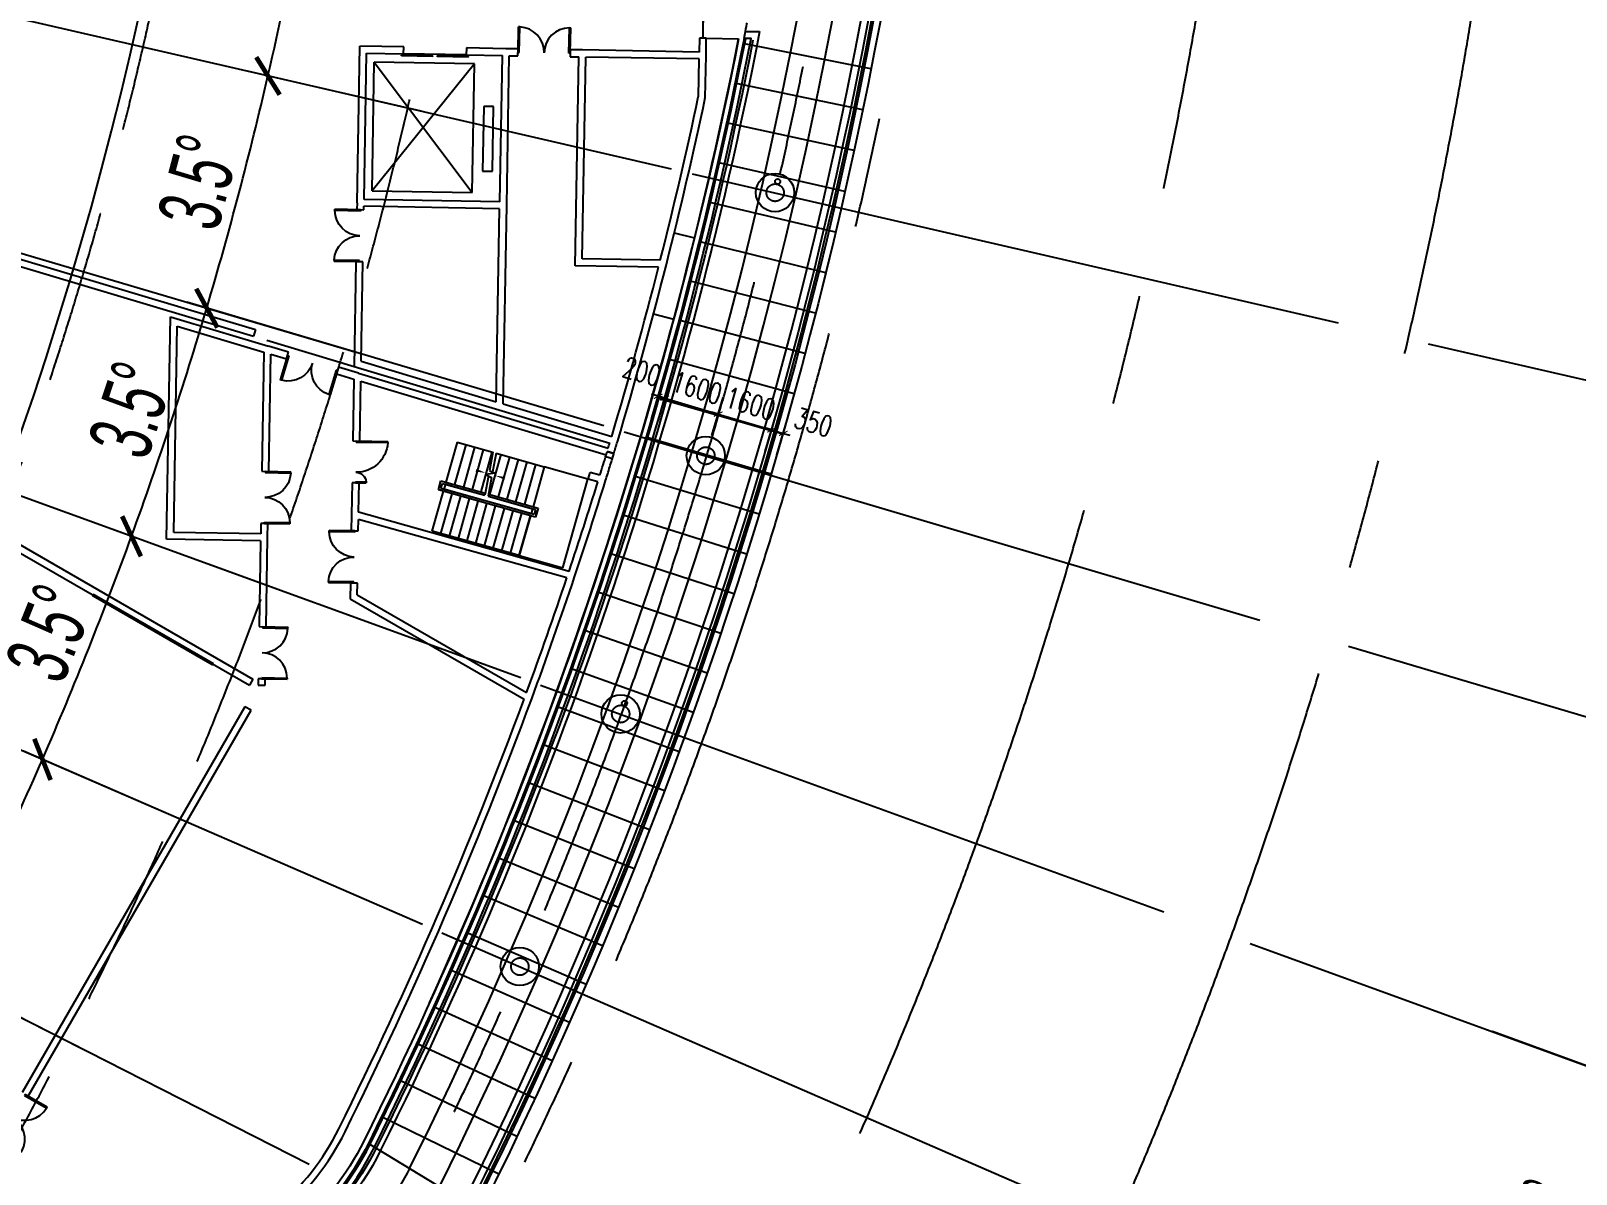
# Model space of a CAD drawing. Extents: x 36903891 to 38126251, y 2073392 to 2924740.
# Drawn here: x 37214450 to 37258835, y 2229661 to 2262510 of the extents above; entities that cross this region are included whole.
import ezdxf
from ezdxf.enums import TextEntityAlignment as Align
from ezdxf.xclip import XClip

# ---------------------------------------------------------------- set-up
doc = ezdxf.new("R2010")
doc.units = 0
doc.header["$LTSCALE"] = 1000
doc.header["$XCLIPFRAME"] = 0
for name, pattern in [('__DASH', [0.35, 0.25, -0.1]), ('CENTER', [2, 1.25, -0.25, 0.25, -0.25]), ('CENTER2', [28.575, 19.05, -3.175, 3.175, -3.175]), ('DASH', [0.35, 0.25, -0.1]), ('HIDDEN', [0.375, 0.25, -0.125])]:
    doc.linetypes.add(name, pattern=pattern)
doc.layers.get('0').update_dxf_attribs({"color": 8})
doc.layers.get('Defpoints').update_dxf_attribs({"color": 8})
for name, color, linetype in [('#幕墙线-平面', 8, 'Continuous'), ('#标注', 8, 'Continuous'), ('#虚线', 8, 'HIDDEN'), ('#轴线', 8, 'CENTER2'), ('1-WIN-1', 8, 'Continuous'), ('A-AL-E', 8, 'Continuous'), ('A-COLS-PLAN-C', 8, 'DASH'), ('A-DETL-ALUM', 8, 'Continuous'), ('A-DIMS', 8, 'Continuous'), ('A-FLOR', 8, 'Continuous'), ('A-FLOR-UNDR', 8, '__DASH'), ('A-GRID', 8, 'CENTER'), ('A-STRS-HRAL', 8, 'Continuous'), ('DIM', 8, 'Continuous'), ('周边建筑', 8, 'Continuous'), ('水-雨水-压力流-标识', 8, 'Continuous')]:
    doc.layers.add(name, color=color, linetype=linetype)
doc.styles.add('#文字', font='jrs.shx', dxfattribs={"width": 0.7, "bigfont": 'hztxt.shx'})
doc.styles.add('_TCH_DIM_T3', font='SIMPLEX', dxfattribs={"width": 0.705882, "bigfont": 'GBCBIG'})
doc.styles.add('JHZX', font='jrs.shx', dxfattribs={"width": 0.6, "bigfont": 'jhz.shx'})
doc.dimstyles.new('_TCH_ARCH&&200', dxfattribs={"dimtxt": 595, "dimasz": 200, "dimexe": 500, "dimexo": 600, "dimgap": 252.5, "dimtad": 1, "dimdec": 0, "dimzin": 0, "dimdsep": 46, "dimtxsty": '_TCH_DIM_T3', "dimblk": 'ARCHTICK', "dimcen": 0.09, "dimclrt": 4, "dimazin": 2, "dimtfac": 1, "dimtdec": 0, "dimtix": 1, "dimtmove": 2, "dimatfit": 3, "dimfxl": 200, "dimtolj": 1, "dimtzin": 0, "dimarcsym": 0})
doc.dimstyles.new('JZBZ-600', dxfattribs={"dimscale": 600, "dimtxt": 3, "dimasz": 1.5, "dimexe": 1, "dimexo": 1, "dimgap": 0.5, "dimtad": 1, "dimdec": 0, "dimdsep": 46, "dimtxsty": 'JHZX', "dimblk1": 'ARCHTICK', "dimblk2": 'ARCHTICK', "dimsah": 1, "dimcen": 0, "dimclrd": 1, "dimclre": 1, "dimclrt": 2, "dimadec": 1, "dimazin": 2, "dimtfac": 1, "dimtdec": 0, "dimtix": 1, "dimtmove": 0, "dimatfit": 3, "dimfxl": 1, "dimtolj": 1, "dimlwd": -1, "dimlwe": -1, "dimarcsym": 1})

# ---------------------------------------------------------------- blocks, each defined once
blk = doc.blocks.new('_ARCHTICK')
at = {"color": 0, "linetype": 'ByBlock', "const_width": 0.15}
blk.add_lwpolyline([(-0.5, -0.5), (0.5, 0.5)], dxfattribs=at)
blk = doc.blocks.new('*D82')
at = {"layer": '#标注', "transparency": 16777216}
for p, q in [((36900352, 2883185), (36888367, 2886736)), ((36897963, 2875941), (36886217, 2880217))]:
    blk.add_line(p, q, dxfattribs=at)
blk.add_arc((36780603, 2918661), 112993, 339.99776, 343.49784, dxfattribs=at)
at = {"layer": 'Defpoints', "color": 0, "transparency": 16777216}
for p in [(36780603, 2918661), (36900928, 2883015), (36887546, 2882181), (36898527, 2875736)]:
    blk.add_point(p, dxfattribs=at)
at = {"layer": '#标注', "transparency": 16777216, "xscale": 900, "yscale": 900, "zscale": 900}
for p, rotation in [((36888943, 2886566), 73.49784364739038), ((36886781, 2880011), 249.9977638093456)]:
    blk.add_blockref('_ARCHTICK', p, dxfattribs=dict(at, rotation=rotation))
at = {"layer": '#标注', "transparency": 16777216, "insert": (36886772, 2883648), "char_height": 1800, "attachment_point": 5, "rotation": 71.7478, "style": 'JHZX'}
blk.add_mtext('\\A1;3.5°', dxfattribs=at)
blk = doc.blocks.new('*D83')
at = {"layer": '#标注', "transparency": 16777216}
for p, q in [((36902295, 2890562), (36890115, 2893374)), ((36900352, 2883185), (36888367, 2886736))]:
    blk.add_line(p, q, dxfattribs=at)
blk.add_arc((36780603, 2918661), 112993, 343.49784, 346.99793, dxfattribs=at)
at = {"layer": 'Defpoints', "color": 0, "transparency": 16777216}
for p in [(36780603, 2918661), (36902880, 2890427), (36889574, 2888778), (36900928, 2883015)]:
    blk.add_point(p, dxfattribs=at)
at = {"layer": '#标注', "transparency": 16777216, "xscale": 900, "yscale": 900, "zscale": 900}
for p, rotation in [((36890700, 2893239), 76.9979315301556), ((36888943, 2886566), 253.4978436474733)]:
    blk.add_blockref('_ARCHTICK', p, dxfattribs=dict(at, rotation=rotation))
at = {"layer": '#标注', "transparency": 16777216, "insert": (36888712, 2890195), "char_height": 1800, "attachment_point": 5, "rotation": 75.2479, "style": 'JHZX'}
blk.add_mtext('\\A1;3.5°', dxfattribs=at)
blk = doc.blocks.new('*D84')
at = {"layer": '#标注', "transparency": 16777216}
for p, q in [((36904124, 2900197), (36891762, 2902045)), ((36902295, 2890562), (36890115, 2893374))]:
    blk.add_line(p, q, dxfattribs=at)
blk.add_arc((36780603, 2918661), 112993, 346.99793, 351.49806, dxfattribs=at)
at = {"layer": 'Defpoints', "color": 0, "transparency": 16777216}
for p in [(36780603, 2918661), (36904718, 2900108), (36891328, 2896130), (36902880, 2890427)]:
    blk.add_point(p, dxfattribs=at)
at = {"layer": '#标注', "transparency": 16777216, "xscale": 900, "yscale": 900, "zscale": 900}
for p, rotation in [((36892355, 2901956), 81.49805581194605), ((36890700, 2893239), 256.9979315301097)]:
    blk.add_blockref('_ARCHTICK', p, dxfattribs=dict(at, rotation=rotation))
at = {"layer": '#标注', "transparency": 16777216, "insert": (36890434, 2897805), "char_height": 1800, "attachment_point": 5, "rotation": 79.248, "style": 'JHZX'}
blk.add_mtext('\\A1;4.5°', dxfattribs=at)
blk = doc.blocks.new('*D110')
at = {"layer": '#标注', "transparency": 16777216}
for p, q in [((36891882, 2861956), (36880745, 2867632)), ((36888761, 2856209), (36877936, 2862459))]:
    blk.add_line(p, q, dxfattribs=at)
blk.add_arc((36780603, 2918661), 112993, 329.99686, 332.99763, dxfattribs=at)
at = {"layer": 'Defpoints', "color": 0, "transparency": 16777216}
for p in [(36780603, 2918661), (36879427, 2863876), (36892417, 2861684), (36889281, 2855909)]:
    blk.add_point(p, dxfattribs=at)
at = {"layer": '#标注', "transparency": 16777216, "xscale": 900, "yscale": 900, "zscale": 900}
for p, rotation in [((36881279, 2867359), 62.99762942728093), ((36878456, 2862159), 239.9968636039249)]:
    blk.add_blockref('_ARCHTICK', p, dxfattribs=dict(at, rotation=rotation))
at = {"layer": '#标注', "transparency": 16777216, "insert": (36878847, 2865314), "char_height": 1800, "attachment_point": 5, "rotation": 61.4972, "style": 'JHZX'}
blk.add_mtext('\\A1;3°', dxfattribs=at)
blk = doc.blocks.new('*D111')
at = {"layer": '#标注', "transparency": 16777216}
for p, q in [((36895136, 2868856), (36883673, 2873841)), ((36891882, 2861956), (36880745, 2867632))]:
    blk.add_line(p, q, dxfattribs=at)
blk.add_arc((36780603, 2918661), 112993, 332.99763, 336.49769, dxfattribs=at)
at = {"layer": 'Defpoints', "color": 0, "transparency": 16777216}
for p in [(36780603, 2918661), (36882303, 2869420), (36895686, 2868616), (36892417, 2861684)]:
    blk.add_point(p, dxfattribs=at)
at = {"layer": '#标注', "transparency": 16777216, "xscale": 900, "yscale": 900, "zscale": 900}
for p, rotation in [((36884223, 2873601), 66.49769231379123), ((36881279, 2867359), 242.9976294272796)]:
    blk.add_blockref('_ARCHTICK', p, dxfattribs=dict(at, rotation=rotation))
at = {"layer": '#标注', "transparency": 16777216, "insert": (36881714, 2870970), "char_height": 1800, "attachment_point": 5, "rotation": 64.7477, "style": 'JHZX'}
blk.add_mtext('\\A1;3.5°', dxfattribs=at)
blk = doc.blocks.new('*D112')
at = {"layer": '#标注', "transparency": 16777216}
for p, q in [((36897963, 2875941), (36886217, 2880217)), ((36895136, 2868856), (36883673, 2873841))]:
    blk.add_line(p, q, dxfattribs=at)
blk.add_arc((36780603, 2918661), 112993, 336.49769, 339.99776, dxfattribs=at)
at = {"layer": 'Defpoints', "color": 0, "transparency": 16777216}
for p in [(36780603, 2918661), (36898527, 2875736), (36885119, 2875720), (36895686, 2868616)]:
    blk.add_point(p, dxfattribs=at)
at = {"layer": '#标注', "transparency": 16777216, "xscale": 900, "yscale": 900, "zscale": 900}
for p, rotation in [((36886781, 2880011), 69.99776380941576), ((36884223, 2873601), 246.49769231381)]:
    blk.add_blockref('_ARCHTICK', p, dxfattribs=dict(at, rotation=rotation))
at = {"layer": '#标注', "transparency": 16777216, "insert": (36884437, 2877231), "char_height": 1800, "attachment_point": 5, "rotation": 68.2477, "style": 'JHZX'}
blk.add_mtext('\\A1;3.5°', dxfattribs=at)
blk = doc.blocks.new('*D217')
at = {"layer": '#标注', "transparency": 16777216}
for p, q in [((36918918, 2868313), (36930664, 2864037)), ((36915586, 2859963), (36927049, 2854978))]:
    blk.add_line(p, q, dxfattribs=at)
blk.add_arc((36780603, 2918661), 159093, 336.49769, 339.99776, dxfattribs=at)
at = {"layer": 'Defpoints', "color": 0, "transparency": 16777216}
for p in [(36780603, 2918661), (36918354, 2868518), (36915036, 2860202), (36927761, 2858201)]:
    blk.add_point(p, dxfattribs=at)
at = {"layer": '#标注', "transparency": 16777216, "xscale": 900, "yscale": 900, "zscale": 900}
for p, rotation in [((36930100, 2864242), 69.99776380940442), ((36926499, 2855217), 246.4976923138003)]:
    blk.add_blockref('_ARCHTICK', p, dxfattribs=dict(at, rotation=rotation))
at = {"layer": '#标注', "transparency": 16777216, "insert": (36927254, 2860147), "char_height": 1800, "attachment_point": 5, "rotation": 68.2477, "style": 'JHZX'}
blk.add_mtext('\\A1;3.5°', dxfattribs=at)
blk = doc.blocks.new('*D218')
at = {"layer": '#标注', "transparency": 16777216}
for p, q in [((36921734, 2876851), (36933719, 2873300)), ((36918918, 2868313), (36930664, 2864037))]:
    blk.add_line(p, q, dxfattribs=at)
blk.add_arc((36780603, 2918661), 159093, 339.99776, 343.49784, dxfattribs=at)
at = {"layer": 'Defpoints', "color": 0, "transparency": 16777216}
for p in [(36780603, 2918661), (36921159, 2877021), (36918354, 2868518), (36931177, 2867298)]:
    blk.add_point(p, dxfattribs=at)
at = {"layer": '#标注', "transparency": 16777216, "xscale": 900, "yscale": 900, "zscale": 900}
for p, rotation in [((36933144, 2873471), 73.49784364742557), ((36930100, 2864242), 249.9977638093818)]:
    blk.add_blockref('_ARCHTICK', p, dxfattribs=dict(at, rotation=rotation))
at = {"layer": '#标注', "transparency": 16777216, "insert": (36930553, 2869209), "char_height": 1800, "attachment_point": 5, "rotation": 71.7478, "style": 'JHZX'}
blk.add_mtext('\\A1;3.5°', dxfattribs=at)
blk = doc.blocks.new('*D219')
at = {"layer": '#标注', "transparency": 16777216}
for p, q in [((36924023, 2885545), (36936203, 2882733)), ((36921734, 2876851), (36933719, 2873300))]:
    blk.add_line(p, q, dxfattribs=at)
blk.add_arc((36780603, 2918661), 159093, 343.49784, 346.99793, dxfattribs=at)
at = {"layer": 'Defpoints', "color": 0, "transparency": 16777216}
for p in [(36780603, 2918661), (36923439, 2885680), (36921159, 2877021), (36934032, 2876586)]:
    blk.add_point(p, dxfattribs=at)
at = {"layer": '#标注', "transparency": 16777216, "xscale": 900, "yscale": 900, "zscale": 900}
for p, rotation in [((36935618, 2882868), 76.99793153014545), ((36933144, 2873471), 253.497843647462)]:
    blk.add_blockref('_ARCHTICK', p, dxfattribs=dict(at, rotation=rotation))
at = {"layer": '#标注', "transparency": 16777216, "insert": (36933292, 2878456), "char_height": 1800, "attachment_point": 5, "rotation": 75.2479, "style": 'JHZX'}
blk.add_mtext('\\A1;3.5°', dxfattribs=at)
blk = doc.blocks.new('*D220')
at = {"layer": '#标注', "transparency": 16777216}
for p, q in [((36926179, 2896900), (36938542, 2895052)), ((36924023, 2885545), (36936203, 2882733))]:
    blk.add_line(p, q, dxfattribs=at)
blk.add_arc((36780603, 2918661), 159093, 346.99793, 351.49806, dxfattribs=at)
at = {"layer": 'Defpoints', "color": 0, "transparency": 16777216}
for p in [(36780603, 2918661), (36925586, 2896989), (36936502, 2886938), (36923439, 2885680)]:
    blk.add_point(p, dxfattribs=at)
at = {"layer": '#标注', "transparency": 16777216, "xscale": 900, "yscale": 900, "zscale": 900}
for p, rotation in [((36937949, 2895141), 81.498055811961), ((36935618, 2882868), 256.9979315301273)]:
    blk.add_blockref('_ARCHTICK', p, dxfattribs=dict(at, rotation=rotation))
at = {"layer": '#标注', "transparency": 16777216, "insert": (36935725, 2889205), "char_height": 1800, "attachment_point": 5, "rotation": 79.248, "style": 'JHZX'}
blk.add_mtext('\\A1;4.5°', dxfattribs=at)
blk = doc.blocks.new('*D136')
at = {"layer": '#标注', "transparency": 16777216}
for p, q in [((36891696, 3015232), (36904144, 3026054)), ((36900436, 2833178), (36913865, 2823598))]:
    blk.add_line(p, q, dxfattribs=at)
blk.add_arc((36780603, 2918661), 163093, 324.49751, 41, dxfattribs=at)
at = {"layer": 'Defpoints', "color": 0, "transparency": 16777216}
for p in [(36891243, 3014839), (36780603, 2918661), (36941218, 2890336), (36899948, 2833526)]:
    blk.add_point(p, dxfattribs=at)
at = {"layer": '#标注', "transparency": 16777216, "xscale": 900, "yscale": 900, "zscale": 900}
for p, rotation in [((36903692, 3025660), 130.9999999999882), ((36913376, 2823947), 234.4975139136726)]:
    blk.add_blockref('_ARCHTICK', p, dxfattribs=dict(at, rotation=rotation))
at = {"layer": '#标注', "transparency": 16777216, "insert": (36944708, 2926540), "char_height": 1800, "attachment_point": 5, "rotation": 272.7488, "style": 'JHZX'}
blk.add_mtext('\\A1;76.5°', dxfattribs=at)
blk = doc.blocks.new('*D200')
at = {"layer": '#标注', "transparency": 16777216}
for p, q in [((36874862, 3000599), (36862409, 2989774)), ((36882278, 2846131), (36868846, 2855713))]:
    blk.add_line(p, q, dxfattribs=at)
blk.add_arc((36780603, 2918661), 108993, 324.49751, 41, dxfattribs=at)
at = {"layer": 'Defpoints', "color": 0, "transparency": 16777216}
for p in [(36875315, 3000993), (36780603, 2918661), (36887941, 2899732), (36882766, 2845783)]:
    blk.add_point(p, dxfattribs=at)
at = {"layer": '#标注', "transparency": 16777216, "xscale": 900, "yscale": 900, "zscale": 900}
for p, rotation in [((36862862, 2990168), 130.9999999999905), ((36869334, 2855365), 234.4975139136623)]:
    blk.add_blockref('_ARCHTICK', p, dxfattribs=dict(at, rotation=rotation))
at = {"layer": '#标注', "transparency": 16777216, "insert": (36890670, 2923946), "char_height": 1800, "attachment_point": 5, "rotation": 272.7488, "style": 'JHZX'}
blk.add_mtext('\\A1;76.5°', dxfattribs=at)
blk = doc.blocks.new('*U49')
blk.add_line((20, 0), (0, 0))
blk.add_circle((24, 0), 4)
at = {"style": 'JHZX', "width": 0.75}
blk.add_attdef('AXES', text='', height=4, dxfattribs=at).set_placement((24, 0), align=Align.MIDDLE_CENTER)
blk = doc.blocks.new('DOTE-11')
at = {"layer": '#虚线', "ltscale": 20}
for radius, end in [(117100, 50.90588), (109300, 50.72062)]:
    blk.add_arc((36780599, 2918657), radius, 330, end, dxfattribs=at)
at = {"layer": '#轴线'}
for p, q in [((36902882, 2890426), (36923441, 2885679)), ((36900930, 2883013), (36921161, 2877021)), ((36898530, 2875734), (36918357, 2868517)), ((36895690, 2868614), (36915040, 2860201))]:
    blk.add_line(p, q, dxfattribs=at)
for radius, end in [(146600, 183.99981), (138800, 210.18842), (130400, 210.32938), (127950, 210.37401)]:
    blk.add_arc((36780599, 2918657), radius, 324.5, end, dxfattribs=at)
blk = doc.blocks.new('A$C80b62fe7')
at = {"layer": '#幕墙线-平面'}
for points in [[(218647, 190065), (201594, 189917, 0.411972), (200691, 189006, -0.114715), (187457, 131803, -0.553584), (150555, 127958, 0.096237), (133308, 142947), (122272, 149319)], [(218649, 189805), (201596, 189657, 0.411972), (200951, 189006, -0.114715), (187690, 131688, -0.553584), (150350, 127798, 0.096237), (133178, 142722), (122142, 149093)], [(195085, 164469, -0.066753), (184274, 132652, -0.432715), (172536, 129109), (133941, 151392, -0.334394), (130023, 162148, -0.334394)], [(194830, 164519, -0.066753), (184041, 132768, -0.432715), (172666, 129334), (134077, 151613, -0.33419), (130272, 162072)], [(185222, 132043, -0.033443), (183913, 129978, -0.053994), (182890, 128857, -0.010769), (180713, 127017, -0.036264), (180017, 126533, -0.017896), (178679, 125803, -0.023932), (177635, 125342, -0.020246), (176282, 124883, -0.024527), (175136, 124605, -0.022222), (173952, 124433, -0.021533)]]:
    blk.add_lwpolyline(points, format="xyb", dxfattribs=at)
for radius, start, end in [(128529, 333.50225, 195.7758), (127529, 333.53985, 195.7884)]:
    blk.add_arc((71052, 188867), radius, start, end, dxfattribs=at)
blk = doc.blocks.new('DASWQE')
at = {"layer": '#幕墙线-平面', "ltscale": 10}
for points in [[(127428, -25221), (123749, -24493)], [(127190, -26397), (123518, -25635)], [(126940, -27571), (123276, -26775)], [(126680, -28743), (123023, -27913)], [(126409, -29912), (122760, -29048)], [(126128, -31078), (122486, -30181)], [(125835, -32242), (122202, -31311)], [(125532, -33403), (121908, -32439)], [(125218, -34561), (121603, -33563)], [(124893, -35716), (121288, -34685)], [(124558, -36869), (120962, -35804)], [(124212, -38018), (120626, -36920)], [(123856, -39164), (120280, -38033)], [(123489, -40306), (119924, -39142)], [(123111, -41445), (119557, -40249)], [(122723, -42581), (119180, -41351)], [(122324, -43712), (118793, -42451)], [(121915, -44841), (118396, -43546)], [(121496, -45965), (117988, -44638)], [(121066, -47085), (117571, -45726)], [(120626, -48202), (117144, -46810)], [(120175, -49314), (116706, -47890)], [(119715, -50422), (116259, -48966)], [(119715, -50422), (116259, -48966)], [(119244, -51526), (115802, -50038)], [(118763, -52625), (115334, -51106)], [(118272, -53720), (114857, -52169)], [(117770, -54810), (114371, -53228)], [(117259, -55896), (113874, -54282)], [(116738, -56977), (113368, -55332)], [(112990, -56100), (116191, -58044)]]:
    blk.add_lwpolyline(points, dxfattribs=at)
at = {"layer": 'DIM', "ltscale": 10}
blk.add_blockref('A$C80b62fe7', (-71047, -188863), dxfattribs=at)
blk = doc.blocks.new('雨水立管')
blk.add_circle((0, 0), 50)
blk = doc.blocks.new('雨水')
at = {"layer": '水-雨水-压力流-标识', "xscale": 1.5, "yscale": 1.5, "zscale": 1.5}
for p in [(35772716, 2890193), (35768317, 2875202)]:
    blk.add_blockref('雨水立管', p, dxfattribs=at)
blk = doc.blocks.new('800柱子')
at = {"layer": 'A-DETL-ALUM', "ltscale": 0.3}
blk.add_circle((35572079, 2737405), 550, dxfattribs=at)
blk = doc.blocks.new('$DORLIB2D$00000127')
for points in [[(-0.533, 0.795), (-0.533, 0.69)], [(-0.033, 0.795), (-0.533, 0.795)], [(-0.033, 0.795), (-0.033, 0.69)], [(0.533, 0.795), (0.033, 0.795)], [(0.033, 0.795), (0.033, 0.69)], [(0.533, 0.795), (0.533, 0.69)], [(-0.033, 0.69), (-0.533, 0.69)], [(0.5, 0.5), (-0.5, 0.5)], [(0.533, 0.69), (0.033, 0.69)]]:
    blk.add_lwpolyline(points)
blk = doc.blocks.new('$DorLib2D$00000002')
at = {"layer": '1-WIN-1'}
for p, q in [((-0.5, 0), (-0.5, 0.4875)), ((-0.475, 0.4875), (-0.5, 0.4875)), ((-0.475, 0), (-0.475, 0.4875)), ((0.475, 0), (0.475, 0.4875)), ((0.475, 0.4875), (0.5, 0.4875)), ((0.5, 0), (0.5, 0.4875)), ((-0.5, 0), (-0.475, 0)), ((0.5, 0), (0.475, 0))]:
    blk.add_line(p, q, dxfattribs=at)
for centre, start, end in [((-0.4875, 0), 0, 88.53072), ((0.4875, 0), 91.46928, 180)]:
    blk.add_arc(centre, 0.4875, start, end, dxfattribs=at)
blk = doc.blocks.new('$DorLib2D$00000225')
for p, q in [((0.475, -0.001), (0.475, 0.752)), ((0.475, 0.752), (0.5, 0.752)), ((0.5, -0.001), (0.5, 0.752)), ((-0.5, 0), (-0.5, 0.252)), ((-0.475, 0.252), (-0.5, 0.252)), ((-0.475, 0), (-0.475, 0.252)), ((-0.475, 0), (-0.5, 0)), ((0.475, -0.001), (0.5, -0.001))]:
    blk.add_line(p, q)
for centre, radius, start, end in [((0.505, -0.002), 0.755, 92.2493, 179.7238), ((-0.501, 0.003), 0.251, 359.7899, 84.0974)]:
    blk.add_arc(centre, radius, start, end)
blk = doc.blocks.new('$DorLib2D$00000213')
at = {"const_width": 0.02}
blk.add_lwpolyline([(0.5, 0), (-0.5, 0)], dxfattribs=at)
blk = doc.blocks.new('123')
at = {"layer": '周边建筑'}
for p, q in [((34994544, 2951650), (34994768, 2952551)), ((34994544, 2951650), (34994495, 2951456)), ((34995029, 2951529), (34994544, 2951650)), ((34994883, 2951359), (34994072, 2948107)), ((34995077, 2951311), (34994291, 2948156)), ((34994495, 2951456), (34994883, 2951359)), ((34996200, 2951237), (34995029, 2951529)), ((34996133, 2951048), (34995077, 2951311)), ((34999789, 2949494), (35000060, 2950030)), ((35000461, 2948927), (34999918, 2946752)), ((35000643, 2948833), (35000064, 2946510)), ((35001921, 2948391), (35002201, 2948921)), ((34994072, 2948107), (34993988, 2947768)), ((34999918, 2946752), (34994291, 2948156)), ((34993988, 2947768), (34994182, 2947720)), ((34994182, 2947720), (34994242, 2947962)), ((35000064, 2946510), (34994242, 2947962)), ((34993625, 2946313), (34993541, 2945974)), ((34993819, 2946264), (34993625, 2946313)), ((35003468, 2943602), (35005080, 2946429)), ((35003604, 2943437), (35005254, 2946330)), ((35005570, 2946380), (35005471, 2946206)), ((35005471, 2946206), (35005570, 2946380)), ((35005606, 2946129), (35005706, 2946302)), ((34993541, 2945974), (34993266, 2944873)), ((34993759, 2946023), (34993819, 2946264)), ((34997931, 2944983), (34993759, 2946023)), ((35001673, 2939749), (35005384, 2946256)), ((35001912, 2939765), (35005558, 2946156)), ((34993460, 2944825), (34993710, 2945829)), ((34997786, 2944813), (34993710, 2945829)), ((35006119, 2945485), (35005495, 2944345)), ((35006090, 2945849), (35005950, 2945592)), ((35006125, 2945496), (35005950, 2945592)), ((35008444, 2944212), (35006119, 2945485)), ((35006263, 2945748), (35006125, 2945496)), ((34993761, 2944997), (34993064, 2942203)), ((34997351, 2944102), (34993761, 2944997)), ((34993761, 2944997), (34996654, 2941307)), ((34995082, 2945255), (34995013, 2944978)), ((34995013, 2944978), (34996818, 2944528)), ((34996887, 2944805), (34995082, 2945255)), ((35003468, 2943602), (34997931, 2944983)), ((34993266, 2944873), (34993460, 2944825)), ((34996818, 2944528), (34996887, 2944805)), ((34997786, 2944813), (34996842, 2941029)), ((34997980, 2944764), (34997036, 2940980)), ((35003365, 2943422), (34997980, 2944764)), ((34993064, 2942203), (34997351, 2944102)), ((34996654, 2941307), (34997351, 2944102)), ((35004804, 2943083), (35005495, 2944345)), ((35005370, 2944117), (35006414, 2943545)), ((35005495, 2944345), (35006539, 2943773)), ((35005495, 2944345), (35006539, 2943773)), ((35008583, 2944363), (35005567, 2938853)), ((35008754, 2944258), (35005767, 2938803)), ((35007819, 2943072), (35008444, 2944212)), ((35005120, 2943661), (35006164, 2943089)), ((35005245, 2943889), (35006289, 2943317)), ((35006766, 2943751), (35005431, 2941313)), ((35006848, 2943775), (35005455, 2941231)), ((35006723, 2943672), (35005474, 2941392)), ((35005902, 2942610), (35006611, 2943905)), ((35005957, 2942586), (35006635, 2943823)), ((35005957, 2942586), (35006591, 2943744)), ((35006591, 2943744), (35006723, 2943672)), ((35006611, 2943905), (35006848, 2943775)), ((35006635, 2943823), (35006766, 2943751)), ((35007819, 2943072), (35006776, 2943644)), ((35006776, 2943644), (35007819, 2943072)), ((35001357, 2939903), (35003365, 2943422)), ((35001456, 2939672), (35003604, 2943437)), ((35004871, 2943204), (35005914, 2942633)), ((35004996, 2943433), (35006039, 2942861)), ((35007695, 2942844), (35006651, 2943416)), ((34992831, 2943126), (34992525, 2941899)), ((34992767, 2942045), (34993025, 2943078)), ((34993025, 2943078), (34992831, 2943126)), ((35004246, 2942064), (35004756, 2942995)), ((35004746, 2942976), (35005790, 2942405)), ((35004756, 2942995), (35005242, 2942785)), ((35004804, 2943083), (35005306, 2942866)), ((35005242, 2942785), (35005352, 2942925)), ((35005352, 2942925), (35005337, 2942657)), ((35005337, 2942657), (35005453, 2942803)), ((35005453, 2942803), (35005957, 2942586)), ((35007445, 2942388), (35006401, 2942959)), ((35007570, 2942616), (35006526, 2943188)), ((35007819, 2943072), (35006571, 2940792)), ((35004496, 2942520), (35005540, 2941949)), ((35004621, 2942748), (35005665, 2942177)), ((35005218, 2941361), (35005854, 2942522)), ((35005300, 2941385), (35005909, 2942498)), ((35005343, 2941464), (35005909, 2942498)), ((35005389, 2942722), (35005909, 2942498)), ((35007195, 2941932), (35006151, 2942503)), ((35007320, 2942160), (35006276, 2942731)), ((35007868, 2938280), (35011701, 2942390)), ((34996891, 2940810), (34992525, 2941899)), ((34996842, 2941029), (34992767, 2942045)), ((34996654, 2941307), (34993064, 2942203)), ((35004246, 2942064), (35005290, 2941493)), ((35004371, 2942292), (35005415, 2941721)), ((35006945, 2941476), (35005902, 2942047)), ((35007070, 2941704), (35006026, 2942275)), ((35007934, 2938057), (35011871, 2942279)), ((35005343, 2941464), (35005474, 2941392)), ((35006696, 2941020), (35005652, 2941591)), ((35006821, 2941248), (35005777, 2941819)), ((34997133, 2940956), (34997036, 2940980)), ((35005455, 2941231), (35005218, 2941361)), ((35005431, 2941313), (35005300, 2941385)), ((35006571, 2940792), (35005527, 2941363)), ((34996891, 2940810), (34997085, 2940762)), ((34997085, 2940762), (34997133, 2940956)), ((34998589, 2940593), (34998540, 2940399)), ((35001357, 2939903), (34998589, 2940593)), ((34998540, 2940399), (35001456, 2939672)), ((35000158, 2937395), (35001456, 2939672)), ((35001673, 2939749), (35001375, 2939228)), ((35003582, 2939348), (35001912, 2939765)), ((35001375, 2939228), (35001549, 2939128)), ((35001549, 2939128), (35001809, 2939584)), ((35001809, 2939584), (35003534, 2939154)), ((35003534, 2939154), (35003582, 2939348)), ((35004746, 2939058), (35004698, 2938864)), ((35004698, 2938864), (35005593, 2938641)), ((35005567, 2938853), (35004746, 2939058)), ((35006090, 2938723), (35005767, 2938803)), ((35005593, 2938641), (35006041, 2938529)), ((35006041, 2938529), (35006090, 2938723)), ((35007545, 2938360), (35007497, 2938166)), ((35007868, 2938280), (35007545, 2938360)), ((35000632, 2937925), (35000335, 2937403)), ((35000806, 2937825), (35000632, 2937925)), ((35007497, 2938166), (35007934, 2938057)), ((35000574, 2937419), (35000806, 2937825)), ((34996262, 2930970), (34999786, 2937147)), ((34996399, 2930805), (34999959, 2937048)), ((34998880, 2934852), (35000335, 2937403)), ((34999184, 2934982), (35000471, 2937238)), ((34999786, 2937147), (34999959, 2937048)), ((35000471, 2937238), (35003794, 2936410)), ((35003842, 2936604), (35000574, 2937419)), ((35003794, 2936410), (35003842, 2936604)), ((35005298, 2936241), (35005249, 2936047)), ((35005686, 2936144), (35005298, 2936241)), ((35008174, 2935524), (35005686, 2936144)), ((35005540, 2935974), (35004935, 2933548)), ((35005734, 2935926), (35005081, 2933306)), ((35005249, 2936047), (35005540, 2935974)), ((35005734, 2935926), (35008126, 2935330)), ((35008126, 2935330), (35008174, 2935524)), ((34987736, 2911412), (35009560, 2934816)), ((35005081, 2933306), (34998880, 2934852)), ((35004935, 2933548), (34999184, 2934982)), ((35009560, 2934816), (35009706, 2934679)), ((35009630, 2935161), (35009581, 2934967)), ((35009581, 2934967), (35009757, 2934923)), ((35009805, 2935117), (35009630, 2935161)), ((35009757, 2934923), (35009805, 2935117)), ((34987882, 2911276), (35009706, 2934679)), ((35010418, 2934563), (35010282, 2934416)), ((35010282, 2934416), (35019640, 2925689)), ((35019777, 2925836), (35010418, 2934563))]:
    blk.add_line(p, q, dxfattribs=at)
for points, format in [([(34994768, 2952551, -0.066668), (35023206, 2934936, -0.432715), (35023979, 2923298), (35002575, 2900345, -0.3894), (34991787, 2899506, 0.164544), (34944222, 2916271)], "xyb"), ([(35005960, 2940978, 0, 0, 0), (35007583, 2943942, 0, 0, 0), (35006355, 2944615, 0, 0, 0), (35005419, 2942904, 0, 80, 0), (35005563, 2943167, 0, 0, 0)], "xyseb"), ([(35004732, 2941650, 0, 0, 0), (35005294, 2942676, 0, 80, 0), (35005150, 2942413, 0, 0, 0)], "xyseb")]:
    blk.add_lwpolyline(points, format=format, dxfattribs=at)
at = {"layer": '周边建筑', "const_width": 100}
blk.add_lwpolyline([(35008888, 2933802), (35006160, 2930876)], dxfattribs=at)
at = {"layer": '周边建筑'}
for centre, radius, start, end in [((34943222, 2837577), 126000, 52.59548, 65.85206), ((34943222, 2837577), 125400, 62.75884, 65.00947), ((34943222, 2837577), 125200, 62.79508, 65.00066), ((34943222, 2837577), 125400, 60.34573, 62.75884), ((34943222, 2837577), 125200, 60.39153, 62.70105), ((34943222, 2837577), 125200, 60.23135, 60.3), ((34943222, 2837577), 125400, 60.18568, 60.34573), ((34943223, 2837579), 125399, 59.99999, 60.18568), ((34943222, 2837577), 125400, 60.11432, 60.18568), ((34943222, 2837577), 125200, 60.11432, 60.18568), ((34943223, 2837579), 125199, 60, 60.13983), ((34943222, 2837577), 125200, 59.8583, 60), ((34943222, 2837577), 125400, 59.81371, 59.99999), ((34943222, 2837577), 125400, 58.48667, 59.81371), ((34943222, 2837577), 125200, 58.53024, 59.76674), ((34943222, 2837577), 125200, 56.84169, 58.4386), ((34943222, 2837577), 125400, 56.78736, 58.48667), ((34943222, 2837577), 125400, 50.59548, 56.78736), ((34943222, 2837577), 125200, 50.59548, 56.74881), ((35018128, 2928754), 7200, 317, 50.5955), ((35018128, 2928754), 7400, 317, 50.5955)]:
    blk.add_arc(centre, radius, start, end, dxfattribs=at)
for name, p, xscale, yscale, zscale, rotation in [('$DorLib2D$00000213', (34993064, 2951916), 3000, 3000, -3000, 346.0000000000178), ('$DorLib2D$00000002', (34993904, 2947016), 1500, 1500, 200, 76.00000000003973), ('$DORLIB2D$00000127', (34993145, 2943975), -1799.999999999998, 199.9999999999998, -1799.999999999998, 256.000000000043), ('$DorLib2D$00000002', (34997837, 2940678), -1500.000000000001, 1500.000000000001, -1500.000000000001, 166.0000000000202), ('$DorLib2D$00000225', (35004140, 2939106), -1200, 1200, 1200, 346.0000000000895), ('$DorLib2D$00000002', (35001091, 2938527), -1500, 1500, 1500, 240.3000000056581), ('$DorLib2D$00000002', (35006793, 2938444), -1500, 1500, 200, 166.0000000000896), ('$DorLib2D$00000002', (35004546, 2936325), -1500, 1500, 1500, 346.0000000000892), ('$DorLib2D$00000002', (35008878, 2935245), 1500, 1500, 200, 346.0000000000906), ('$DorLib2D$00000002', (35020257, 2925251), 1500, 1500, 200, 317.000000000153)]:
    blk.add_blockref(name, p, dxfattribs=dict(at, xscale=xscale, yscale=yscale, zscale=zscale, rotation=rotation))
blk = doc.blocks.new('_YZHK')
blk.add_circle((0, 0), 0.5)
blk = doc.blocks.new('ASDFASD')
at = {"layer": 'A-COLS-PLAN-C', "ltscale": 0.3, "xscale": 500, "yscale": 500, "zscale": 500}
for p in [(35772643, 2889875), (35770653, 2882317), (35768206, 2874896), (35765310, 2867637)]:
    blk.add_blockref('_YZHK', p, dxfattribs=at)
blk = doc.blocks.new('*D379')
at = {"layer": 'A-DIMS', "lineweight": -2, "transparency": 16777216}
for p, q in [((39415503, 1954572), (39415829, 1955672)), ((39415687, 1955192), (39415495, 1955249)), ((39415687, 1955192), (39415878, 1955136)), ((39415695, 1954515), (39416020, 1955615)), ((39415878, 1955136), (39416070, 1955079))]:
    blk.add_line(p, q, dxfattribs=at)
at = {"layer": 'Defpoints', "color": 0, "transparency": 16777216}
for p in [(39415878, 1955136), (39415332, 1953997), (39415524, 1953940)]:
    blk.add_point(p, dxfattribs=at)
at = {"layer": 'A-DIMS', "lineweight": -2, "transparency": 16777216, "xscale": 200, "yscale": 200, "zscale": 200}
for p, rotation in [((39415687, 1955192), 343.5000000000379), ((39415878, 1955136), 163.5000000000379)]:
    blk.add_blockref('_ARCHTICK', p, dxfattribs=dict(at, rotation=rotation))
at = {"layer": 'A-DIMS', "transparency": 16777216, "insert": (39415220, 1955904), "char_height": 595, "attachment_point": 5, "rotation": 343.5, "style": '_TCH_DIM_T3'}
blk.add_mtext('\\A1;200', dxfattribs=at)
blk = doc.blocks.new('*D380')
at = {"layer": 'A-DIMS', "lineweight": -2, "transparency": 16777216}
for p, q in [((39415878, 1955136), (39415687, 1955192)), ((39415695, 1954515), (39416020, 1955615)), ((39415878, 1955136), (39417412, 1954681)), ((39417229, 1954061), (39417554, 1955161)), ((39417412, 1954681), (39417604, 1954624))]:
    blk.add_line(p, q, dxfattribs=at)
at = {"layer": 'Defpoints', "color": 0, "transparency": 16777216}
for p in [(39417412, 1954681), (39415524, 1953940), (39417058, 1953485)]:
    blk.add_point(p, dxfattribs=at)
at = {"layer": 'A-DIMS', "lineweight": -2, "transparency": 16777216, "xscale": 200, "yscale": 200, "zscale": 200}
for p, rotation in [((39415878, 1955136), 343.5000000000527), ((39417412, 1954681), 163.5000000000527)]:
    blk.add_blockref('_ARCHTICK', p, dxfattribs=dict(at, rotation=rotation))
at = {"layer": 'A-DIMS', "transparency": 16777216, "insert": (39416802, 1955436), "char_height": 595, "attachment_point": 5, "rotation": 343.5, "style": '_TCH_DIM_T3'}
blk.add_mtext('\\A1;1600', dxfattribs=at)
blk = doc.blocks.new('*D381')
at = {"layer": 'A-DIMS', "lineweight": -2, "transparency": 16777216}
for p, q in [((39417412, 1954681), (39417221, 1954738)), ((39417229, 1954061), (39417554, 1955161)), ((39417412, 1954681), (39418947, 1954227)), ((39418763, 1953606), (39419089, 1954706)), ((39418947, 1954227), (39419138, 1954170))]:
    blk.add_line(p, q, dxfattribs=at)
at = {"layer": 'Defpoints', "color": 0, "transparency": 16777216}
for p in [(39418947, 1954227), (39417058, 1953485), (39418592, 1953031)]:
    blk.add_point(p, dxfattribs=at)
at = {"layer": 'A-DIMS', "lineweight": -2, "transparency": 16777216, "xscale": 200, "yscale": 200, "zscale": 200}
for p, rotation in [((39417412, 1954681), 343.5000000000609), ((39418947, 1954227), 163.500000000061)]:
    blk.add_blockref('_ARCHTICK', p, dxfattribs=dict(at, rotation=rotation))
at = {"layer": 'A-DIMS', "transparency": 16777216, "insert": (39418336, 1954981), "char_height": 595, "attachment_point": 5, "rotation": 343.5, "style": '_TCH_DIM_T3'}
blk.add_mtext('\\A1;1600', dxfattribs=at)
blk = doc.blocks.new('*D382')
at = {"layer": 'A-DIMS', "lineweight": -2, "transparency": 16777216}
for p, q in [((39418763, 1953606), (39419089, 1954706)), ((39419098, 1953507), (39419424, 1954607)), ((39418947, 1954227), (39418755, 1954284)), ((39418947, 1954227), (39419282, 1954127)), ((39419282, 1954127), (39419474, 1954071))]:
    blk.add_line(p, q, dxfattribs=at)
at = {"layer": 'Defpoints', "color": 0, "transparency": 16777216}
for p in [(39419282, 1954127), (39418592, 1953031), (39418928, 1952932)]:
    blk.add_point(p, dxfattribs=at)
at = {"layer": 'A-DIMS', "lineweight": -2, "transparency": 16777216, "xscale": 200, "yscale": 200, "zscale": 200}
for p, rotation in [((39418947, 1954227), 343.5000000000593), ((39419282, 1954127), 163.5000000000593)]:
    blk.add_blockref('_ARCHTICK', p, dxfattribs=dict(at, rotation=rotation))
at = {"layer": 'A-DIMS', "transparency": 16777216, "insert": (39420148, 1954444), "char_height": 595, "attachment_point": 5, "rotation": 343.5, "style": '_TCH_DIM_T3'}
blk.add_mtext('\\A1;350', dxfattribs=at)
blk = doc.blocks.new('ZW-5001')
at = {"layer": '#标注'}
ref = blk.add_blockref('*U49', (36895086.5, 2892234.9), dxfattribs=dict(at, xscale=-600, yscale=600.0000000000001, rotation=347.049645348518))
ref.add_attrib('AXES', 'C16', dxfattribs={"layer": '0', "height": 2400, "rotation": 347.04965, "style": '#文字', "width": 0.7}).set_placement((36881052.7, 2895462), align=Align.MIDDLE_CENTER)
ref = blk.add_blockref('*U49', (36893259.9, 2885294.9), dxfattribs=dict(at, xscale=-600, yscale=600, rotation=343.5496643750649))
ref.add_attrib('AXES', 'C17', dxfattribs={"layer": '0', "height": 2400, "rotation": 343.54966, "style": '#文字', "width": 0.7}).set_placement((36879449.3, 2889372.7), align=Align.MIDDLE_CENTER)
ref = blk.add_blockref('*U49', (36891013, 2878479.3), dxfattribs=dict(at, xscale=-600, yscale=600, rotation=340.0496834016118))
ref.add_attrib('AXES', 'C18', dxfattribs={"layer": '0', "height": 2400, "rotation": 340.04968, "style": '#文字', "width": 0.7}).set_placement((36877477.2, 2883392.7), align=Align.MIDDLE_CENTER)
ref = blk.add_blockref('*U49', (36888354.3, 2871813.7), dxfattribs=dict(at, xscale=-600.0000000000002, yscale=600.0000000000002, rotation=336.5497024281585))
ref.add_attrib('AXES', 'C19', dxfattribs={"layer": '0', "height": 2400, "rotation": 336.5497, "style": '#文字', "width": 0.7}).set_placement((36875143.7, 2877544.2), align=Align.MIDDLE_CENTER)
ref = blk.add_blockref('*U49', (36928829.4, 2874748.9), dxfattribs=dict(at, xscale=600.0000000000003, yscale=600.0000000000003, rotation=343.4981839638294))
ref.add_attrib('AXES', 'C17', dxfattribs={"layer": '0', "height": 2400, "rotation": 343.49818, "style": '#文字', "width": 0.7}).set_placement((36942636.2, 2870658.6), align=Align.MIDDLE_CENTER)
ref = blk.add_blockref('*U49', (36885293.6, 2865322.7), dxfattribs=dict(at, xscale=-599.9999999999999, yscale=600, rotation=333.0497214547053))
ref.add_attrib('AXES', 'C20', dxfattribs={"layer": '0', "height": 2400, "rotation": 333.04972, "style": '#文字', "width": 0.7}).set_placement((36872457.4, 2871849.1), align=Align.MIDDLE_CENTER)
ref = blk.add_blockref('*U49', (36925872.4, 2865781.6), dxfattribs=dict(at, xscale=600.0000000000005, yscale=600.0000000000005, rotation=339.9982029903763))
ref.add_attrib('AXES', 'C18', dxfattribs={"layer": '0', "height": 2400, "rotation": 339.9982, "style": '#文字', "width": 0.7}).set_placement((36939403.8, 2860856.1), align=Align.MIDDLE_CENTER)
for base, p1, p2, picture, middle in [((36941218.3, 2890335.9), (36899947.9, 2833526.1), (36891242.7, 3014838.7), '*D136', (36944707.9, 2926540.4)), ((36887940.5, 2899731.8), (36882766.5, 2845782.6), (36875314.6, 3000992.6), '*D200', (36890670.1, 2923946)), ((36887546, 2882181.2), (36898527.1, 2875735.6), (36900927.7, 2883014.9), '*D82', (36886772.3, 2883647.7)), ((36889573.7, 2888778.1), (36900927.7, 2883014.9), (36902879.5, 2890427.2), '*D83', (36888711.8, 2890194.7)), ((36891327.7, 2896130.3), (36902879.5, 2890427.2), (36904717.8, 2900108.1), '*D84', (36890434.3, 2897805.5)), ((36879427, 2863876.2), (36889280.5, 2855908.8), (36892416.6, 2861684), '*D110', (36878846.9, 2865313.5)), ((36882302.9, 2869419.9), (36892416.6, 2861684), (36895686.5, 2868616.4), '*D111', (36881713.7, 2870969.7)), ((36885119.4, 2875720.4), (36895686.5, 2868616.4), (36898527.1, 2875735.6), '*D112', (36884436.6, 2877231.5)), ((36927760.7, 2858201), (36915036.1, 2860202), (36918354.3, 2868518.2), '*D217', (36927254.1, 2860147.1)), ((36931177.3, 2867297.7), (36918354.3, 2868518.2), (36921158.6, 2877021.4), '*D218', (36930552.8, 2869209.2)), ((36934032.2, 2876586), (36921158.6, 2877021.4), (36923438.5, 2885680), '*D219', (36933292.2, 2878455.9)), ((36936501.9, 2886937.8), (36923438.5, 2885680), (36925586, 2896988.7), '*D220', (36935724.9, 2889205.1))]:
    dim = blk.add_angular_dim_3p(base=base, center=(36780603.5, 2918661.5), p1=p1, p2=p2, dimstyle='JZBZ-600', override={"dimclrd": 256, "dimclre": 256, "dimclrt": 256}, dxfattribs=at)
    dim.commit()
    dim.dimension.update_dxf_attribs({"geometry": picture, "text_midpoint": middle})
blk = doc.blocks.new('FDGFH')
at = {"layer": 'A-FLOR'}
blk.add_blockref('ZW-5001', (-36780599, -2918657), dxfattribs=at)
at = {"layer": 'A-GRID'}
blk.add_blockref('DOTE-11', (-36780599, -2918657), dxfattribs=at)
blk = doc.blocks.new('CXVFG')
at = {"layer": 'A-AL-E'}
for points in [[(39441974.7, 1990763.2), (39424921.5, 1990614.4, 0.4119718), (39424277.2, 1989963.7, -0.1147153), (39411015.8, 1932646, -0.5535839), (39373675.5, 1928755.4, 0.0962367), (39356503.2, 1943679.9), (39345467.7, 1950051.3)], [(39441972.9, 1990963.2), (39424919.7, 1990814.4, 0.4119718), (39424077.2, 1989963.5, -0.1147153), (39410836.2, 1932734, -0.5535839), (39373833, 1928878.6, 0.0962367), (39356603.2, 1943853.1), (39345567.7, 1950224.5)], [(39418155.2, 1965477, -0.0667532), (39407366.9, 1933725.6, -0.4327153), (39395992.1, 1930291.8), (39357402.9, 1952571.3, -0.3341902), (39353597.3, 1963029.9)]]:
    blk.add_lwpolyline(points, format="xyb", dxfattribs=at)
for centre, radius, start, end in [((39294377.2, 1989825.2), 126200, 333.595485, 348.875993), ((39294377.2, 1989825.2), 126200, 333.595485, 348.875993), ((39400067.1, 1937349.9), 8200, 240, 333.59548)]:
    blk.add_arc(centre, radius, start, end, dxfattribs=at)
at = {"layer": 'A-FLOR-UNDR'}
blk.add_lwpolyline([(39418998.8, 1970247.2, -0.0091969), (39418194.4, 1965677)], format="xyb", dxfattribs=at)
at = {"layer": 'A-STRS-HRAL'}
blk.add_lwpolyline([(39402004.2, 1923734.6, 0.1478818), (39410521.9, 1932888.1, 0.1147153), (39423727.2, 1989963.2, -0.2921177), (39424421.4, 1991052.7, -0.0004314), (39424423.4, 1990828.3, 0.2670598), (39423927.2, 1989963.4, -0.1147153), (39410701.5, 1932800.1, -0.1488447), (39402033.9, 1923520.5), (39402004.2, 1923734.6)], format="xyb", dxfattribs=at)
blk.add_lwpolyline([(39418601.9, 1965677, -0.0673137), (39407725.1, 1933547.7, -0.2464162), (39401290.1, 1928887.8), (39401262.7, 1929085.9, 0.246379), (39407546, 1933636.6, 0.0668314), (39418359, 1965477), (39418155.2, 1965477, 0.0004039), (39418194.4, 1965677)], format="xyb", close=True, dxfattribs=at)
at = {"rotation": 283.0000021287353}
blk.add_blockref('123', (28669010.7, 35399138.6), dxfattribs=at)
at = {"layer": 'A-COLS-PLAN-C'}
blk.add_blockref('ASDFASD', (3646404.7, -928832), dxfattribs=at)
at = {"layer": '水-雨水-压力流-标识'}
for name, p in [('雨水', (3646404.7, -928832)), ('800柱子', (3846966.4, -776360.1)), ('800柱子', (3844976.7, -783917.4)), ('800柱子', (3842529.4, -791339.1)), ('800柱子', (3839633.6, -798597.6))]:
    blk.add_blockref(name, p, dxfattribs=at)
at = {"layer": 'A-DIMS'}
for base, p1, p2, picture, middle in [((39415878.3, 1955135.6), (39415332.3, 1953996.7), (39415524.1, 1953939.8), '*D379', (39415219.5, 1955904.3)), ((39419282.1, 1954127.3), (39418592.3, 1953031), (39418927.9, 1952931.6), '*D382', (39420147.8, 1954444.5))]:
    dim = blk.add_linear_dim(base=base, p1=p1, p2=p2, angle=343.5, dimstyle='_TCH_ARCH&&200', override={"dimclrd": 256, "dimclre": 256, "dimclrt": 256}, dxfattribs=at)
    dim.commit()
    dim.dimension.update_dxf_attribs({"geometry": picture, "text_midpoint": middle, "dimtype": 129})
for p1, p2, picture, middle in [((39415524.1, 1953939.8), (39417058.2, 1953485.4), '*D380', (39416801.6, 1955435.7)), ((39417058.2, 1953485.4), (39418592.3, 1953031), '*D381', (39418335.7, 1954981.3))]:
    dim = blk.add_aligned_dim(p1=p1, p2=p2, distance=1247.1, dimstyle='_TCH_ARCH&&200', override={"dimclrd": 256, "dimclre": 256, "dimclrt": 256}, dxfattribs=at)
    dim.commit()
    dim.dimension.update_dxf_attribs({"geometry": picture, "text_midpoint": middle})
blk = doc.blocks.new('JUTEWR')
at = {"layer": 'A-STRS-HRAL'}
blk.add_blockref('DASWQE', (36747505, 2929437), dxfattribs=at)
at = {"layer": 'DIM'}
for name, p in [('FDGFH', (36747510, 2929431)), ('CXVFG', (-2546868, 939616))]:
    blk.add_blockref(name, p, dxfattribs=at)

msp = doc.modelspace()

# ---------------------------------------------------------------- block references
at = {"layer": 'DIM'}
ref = msp.add_blockref('JUTEWR', (363648.3, -642797.5), dxfattribs=at)
XClip(ref).set_block_clipping_path([(36540243.0880557299, 2702892.0700622862), (36938694.1744792983, 3117037.741362222)])

doc.saveas('drawing.dxf')
